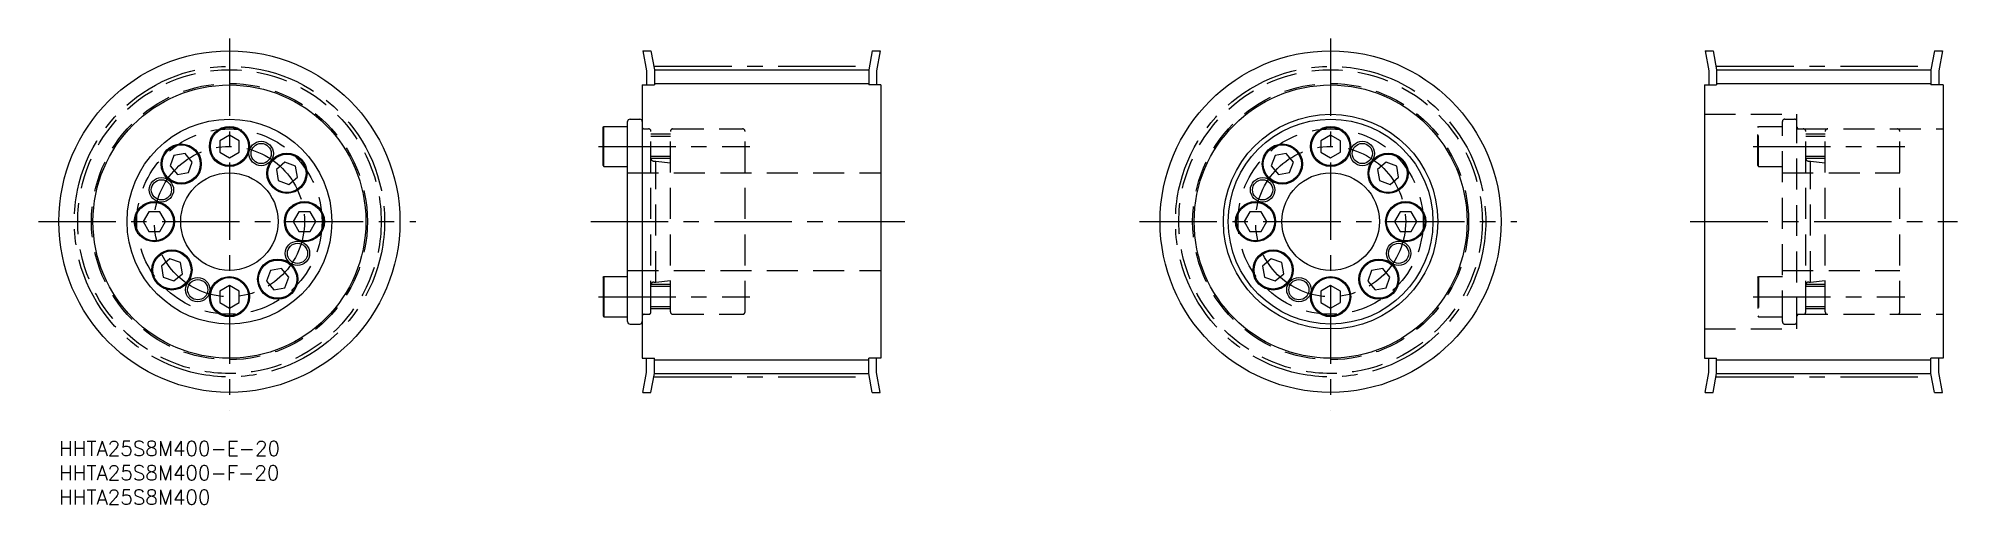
# Model space of a CAD drawing. Extents: x -4 to 390, y -13 to 83.
import ezdxf

# ---------------------------------------------------------------- set-up
doc = ezdxf.new("R2010")
doc.units = 0
doc.header["$LTSCALE"] = 0.5
doc.linetypes.add('CENTER', pattern=[50.8, 31.75, -6.35, 6.35, -6.35])
doc.linetypes.add('DASHED', pattern=[19.05, 12.7, -6.35])
for name, color, linetype in [('MSM_CENTER', 1, 'CENTER'), ('MSM_CONTINUOUS', 7, 'CONTINUOUS'), ('MSM_DASHED', 4, 'DASHED'), ('MSM_NARROW', 5, 'CONTINUOUS'), ('MSM_PART_NUMBER', 7, 'CONTINUOUS')]:
    doc.layers.add(name, color=color, linetype=linetype)
doc.styles.get("Standard").update_dxf_attribs({"font": 'txt.shx', "height": 3, "bigfont": 'bigfont.shx'})

# ---------------------------------------------------------------- blocks, each defined once
blk = doc.blocks.new('*U2')
at = {"layer": 'MSM_PART_NUMBER'}
blk.add_text('HHTA25S8M400-E-20', height=3, dxfattribs=at).set_placement((0, -3))
blk = doc.blocks.new('*U3')
at = {"layer": 'MSM_PART_NUMBER'}
blk.add_text('HHTA25S8M400-F-20', height=3, dxfattribs=at).set_placement((0, -8))
blk = doc.blocks.new('*U4')
at = {"layer": 'MSM_PART_NUMBER'}
blk.add_text('HHTA25S8M400', height=3, dxfattribs=at).set_placement((0, -13))

msp = doc.modelspace()

# ---------------------------------------------------------------- linework, layer by layer
at = {"layer": 'MSM_CENTER'}
for p, q in [((35, 82.54), (35, 6.32)), ((260.97, 82.54), (260.97, 6.32)), ((122.2, 76.83), (166.2, 76.83)), ((340.17, 76.83), (384.17, 76.83)), ((110.7, 60.4), (141.8, 60.4)), ((347.67, 60.4), (378.77, 60.4)), ((-4.21, 45), (73.23, 45)), ((109.13, 45), (173.59, 45)), ((221.76, 45), (299.2, 45)), ((334.78, 45), (389.63, 45)), ((110.7, 29.6), (141.8, 29.6)), ((347.67, 29.6), (378.77, 29.6)), ((122.2, 13.17), (166.2, 13.17)), ((340.17, 13.17), (384.17, 13.17))]:
    msp.add_line(p, q, dxfattribs=at)
for centre, radius in [((35, 45), 31.83), ((260.97, 45), 31.83), ((35, 45), 15.4), ((260.97, 45), 15.4)]:
    msp.add_circle(centre, radius, dxfattribs=at)
at = {"layer": 'MSM_CONTINUOUS'}
for p, q in [((119.85, 80), (120.6, 75.93)), ((119.85, 80), (121.5, 80)), ((121.5, 80), (122.2, 76.14)), ((166.9, 80), (166.2, 76.14)), ((166.9, 80), (168.56, 80)), ((168.56, 80), (167.8, 75.93)), ((337.82, 80), (338.57, 75.93)), ((337.82, 80), (339.47, 80)), ((339.47, 80), (340.17, 76.14)), ((384.87, 80), (384.17, 76.14)), ((384.87, 80), (386.52, 80)), ((386.52, 80), (385.77, 75.93)), ((120.6, 75.93), (120.6, 73)), ((122.2, 76.14), (122.2, 73)), ((122.2, 76.14), (166.2, 76.14)), ((166.2, 76.14), (166.2, 73)), ((167.8, 75.93), (167.8, 73)), ((338.57, 75.93), (338.57, 73)), ((340.17, 76.14), (340.17, 73)), ((340.17, 76.14), (384.17, 76.14)), ((384.17, 76.14), (384.17, 73)), ((385.77, 75.93), (385.77, 73)), ((119.7, 73), (119.7, 17)), ((119.7, 73), (122.2, 73)), ((168.7, 73), (166.2, 73)), ((168.7, 73), (168.7, 17)), ((337.67, 73), (337.67, 17)), ((337.67, 73), (340.17, 73)), ((386.67, 73), (384.17, 73)), ((386.67, 73), (386.67, 17)), ((111.7, 64.32), (111.82, 64.52)), ((111.7, 56.48), (111.7, 64.32)), ((111.82, 64.52), (116.7, 64.52)), ((111.82, 56.27), (111.82, 64.52)), ((116.7, 24.5), (116.7, 65.5)), ((117.2, 66), (119.2, 66)), ((35, 62.71), (33, 61.55)), ((33, 61.55), (33, 59.25)), ((33, 59.25), (35, 58.09)), ((37, 61.55), (35, 62.71)), ((35, 58.09), (37, 59.25)), ((36, 62.13), (36, 62.13)), ((36.5, 61.84), (36.5, 61.84)), ((37, 59.25), (37, 61.55)), ((260.97, 62.71), (258.97, 61.55)), ((258.97, 61.55), (258.97, 59.25)), ((258.97, 59.25), (260.97, 58.09)), ((262.97, 61.55), (260.97, 62.71)), ((260.97, 58.09), (262.97, 59.25)), ((261.97, 62.13), (261.97, 62.13)), ((262.47, 61.84), (262.47, 61.84)), ((262.97, 59.25), (262.97, 61.55)), ((23.62, 58.57), (22.83, 56.4)), ((22.83, 56.4), (24.31, 54.63)), ((25.89, 58.97), (23.62, 58.57)), ((27.38, 57.2), (25.89, 58.97)), ((26.59, 55.03), (27.38, 57.2)), ((46.4, 57.17), (44.63, 55.69)), ((44.63, 55.69), (45.03, 53.41)), ((48.57, 56.38), (46.4, 57.17)), ((48.97, 54.11), (48.57, 56.38)), ((111.7, 56.48), (111.82, 56.27)), ((111.82, 56.27), (116.7, 56.27)), ((249.58, 58.57), (248.79, 56.4)), ((248.79, 56.4), (250.28, 54.63)), ((251.86, 58.97), (249.58, 58.57)), ((253.34, 57.2), (251.86, 58.97)), ((252.55, 55.03), (253.34, 57.2)), ((272.36, 57.17), (270.59, 55.69)), ((270.59, 55.69), (270.99, 53.41)), ((274.53, 56.38), (272.36, 57.17)), ((274.93, 54.11), (274.53, 56.38)), ((24.31, 54.63), (26.59, 55.03)), ((45.03, 53.41), (47.2, 52.62)), ((47.2, 52.62), (48.97, 54.11)), ((250.28, 54.63), (252.55, 55.03)), ((270.99, 53.41), (273.16, 52.62)), ((273.16, 52.62), (274.93, 54.11)), ((18.45, 47), (17.29, 45)), ((17.29, 45), (18.45, 43)), ((20.75, 47), (18.45, 47)), ((21.91, 45), (20.75, 47)), ((20.75, 43), (21.91, 45)), ((49.25, 47), (48.09, 45)), ((48.09, 45), (49.25, 43)), ((51.55, 47), (49.25, 47)), ((52.71, 45), (51.55, 47)), ((51.55, 43), (52.71, 45)), ((244.41, 47), (243.26, 45)), ((243.26, 45), (244.41, 43)), ((246.72, 47), (244.41, 47)), ((247.88, 45), (246.72, 47)), ((246.72, 43), (247.88, 45)), ((275.21, 47), (274.06, 45)), ((274.06, 45), (275.21, 43)), ((277.52, 47), (275.21, 47)), ((278.68, 45), (277.52, 47)), ((277.52, 43), (278.68, 45)), ((18.45, 43), (20.75, 43)), ((49.25, 43), (51.55, 43)), ((244.41, 43), (246.72, 43)), ((275.21, 43), (277.52, 43)), ((22.8, 37.38), (21.03, 35.89)), ((21.03, 35.89), (21.43, 33.62)), ((24.97, 36.59), (22.8, 37.38)), ((25.37, 34.31), (24.97, 36.59)), ((248.77, 37.38), (247, 35.89)), ((247, 35.89), (247.4, 33.62)), ((250.94, 36.59), (248.77, 37.38)), ((251.34, 34.31), (250.94, 36.59)), ((21.43, 33.62), (23.6, 32.83)), ((23.6, 32.83), (25.37, 34.31)), ((35, 31.91), (33, 30.75)), ((37, 30.75), (35, 31.91)), ((43.41, 34.97), (42.62, 32.8)), ((42.62, 32.8), (44.11, 31.03)), ((45.69, 35.37), (43.41, 34.97)), ((47.17, 33.6), (45.69, 35.37)), ((46.38, 31.43), (47.17, 33.6)), ((111.7, 33.52), (111.82, 33.72)), ((111.7, 33.52), (111.7, 25.68)), ((111.82, 33.72), (116.7, 33.72)), ((111.82, 33.72), (111.82, 25.47)), ((247.4, 33.62), (249.57, 32.83)), ((249.57, 32.83), (251.34, 34.31)), ((260.97, 31.91), (258.97, 30.75)), ((262.97, 30.75), (260.97, 31.91)), ((269.38, 34.97), (268.59, 32.8)), ((268.59, 32.8), (270.08, 31.03)), ((271.66, 35.37), (269.38, 34.97)), ((273.14, 33.6), (271.66, 35.37)), ((272.35, 31.43), (273.14, 33.6)), ((33, 30.75), (33, 28.45)), ((33, 28.45), (35, 27.29)), ((35, 27.29), (37, 28.45)), ((37, 28.45), (37, 30.75)), ((44.11, 31.03), (46.38, 31.43)), ((258.97, 30.75), (258.97, 28.45)), ((258.97, 28.45), (260.97, 27.29)), ((260.97, 27.29), (262.97, 28.45)), ((262.97, 28.45), (262.97, 30.75)), ((270.08, 31.03), (272.35, 31.43)), ((111.7, 25.68), (111.82, 25.47)), ((111.82, 25.47), (116.7, 25.47)), ((117.2, 24), (119.2, 24)), ((119.7, 17), (122.2, 17)), ((120.6, 14.07), (120.6, 17)), ((122.2, 13.85), (122.2, 17)), ((168.7, 17), (166.2, 17)), ((166.2, 13.85), (166.2, 17)), ((167.8, 14.07), (167.8, 17)), ((337.67, 17), (340.17, 17)), ((338.57, 14.07), (338.57, 17)), ((340.17, 13.85), (340.17, 17)), ((386.67, 17), (384.17, 17)), ((384.17, 13.85), (384.17, 17)), ((385.77, 14.07), (385.77, 17)), ((119.85, 10), (120.6, 14.07)), ((121.5, 10), (122.2, 13.85)), ((122.2, 13.85), (166.2, 13.85)), ((166.9, 10), (166.2, 13.85)), ((168.56, 10), (167.8, 14.07)), ((337.82, 10), (338.57, 14.07)), ((339.47, 10), (340.17, 13.85)), ((340.17, 13.85), (384.17, 13.85)), ((384.87, 10), (384.17, 13.85)), ((386.52, 10), (385.77, 14.07)), ((119.85, 10), (121.5, 10)), ((166.9, 10), (168.56, 10)), ((337.82, 10), (339.47, 10)), ((384.87, 10), (386.52, 10))]:
    msp.add_line(p, q, dxfattribs=at)
for centre, radius in [((35, 45), 35), ((260.97, 45), 35), ((35, 45), 28), ((260.97, 45), 28), ((260.97, 45), 22), ((35, 45), 21), ((35, 60.4), 4.12), ((35, 60.4), 3.92), ((260.97, 45), 21), ((260.97, 60.4), 4.12), ((260.97, 60.4), 3.92), ((25.1, 56.8), 4.12), ((25.1, 56.8), 3.92), ((41.51, 58.96), 2.07), ((251.07, 56.8), 4.12), ((251.07, 56.8), 3.92), ((267.48, 58.96), 2.07), ((46.8, 54.9), 4.12), ((46.8, 54.9), 3.92), ((272.76, 54.9), 4.12), ((272.76, 54.9), 3.92), ((21.04, 51.51), 2.07), ((35, 45), 10), ((247.01, 51.51), 2.07), ((260.97, 45), 10), ((19.6, 45), 4.12), ((19.6, 45), 3.92), ((50.4, 45), 4.12), ((50.4, 45), 3.92), ((245.57, 45), 4.12), ((245.57, 45), 3.92), ((276.37, 45), 4.12), ((276.37, 45), 3.92), ((48.96, 38.49), 2.07), ((274.92, 38.49), 2.07), ((23.2, 35.1), 4.12), ((23.2, 35.1), 3.92), ((44.9, 33.2), 4.12), ((44.9, 33.2), 3.92), ((249.17, 35.1), 4.12), ((249.17, 35.1), 3.92), ((270.87, 33.2), 4.12), ((270.87, 33.2), 3.92), ((28.49, 31.04), 2.07), ((35, 29.6), 4.12), ((35, 29.6), 3.92), ((254.46, 31.04), 2.07), ((260.97, 29.6), 4.12), ((260.97, 29.6), 3.92)]:
    msp.add_circle(centre, radius, dxfattribs=at)
for centre, start, end in [((117.2, 65.5), 90, 180), ((119.2, 65.5), 0, 90), ((117.2, 24.5), 180, 270), ((119.2, 24.5), 270, 0)]:
    msp.add_arc(centre, 0.5, start, end, dxfattribs=at)
at = {"layer": 'MSM_DASHED'}
for p, q in [((337.67, 67), (356.67, 67)), ((356.67, 23), (356.67, 67)), ((120.11, 64), (121, 64)), ((121.5, 26.5), (121.5, 63.5)), ((125.5, 26.5), (125.5, 63.5)), ((126, 64), (140.3, 64)), ((140.8, 26.5), (140.8, 63.5)), ((348.67, 64.32), (348.79, 64.52)), ((348.67, 56.48), (348.67, 64.32)), ((348.79, 64.52), (353.67, 64.52)), ((348.79, 56.27), (348.79, 64.52)), ((353.67, 24.5), (353.67, 65.5)), ((354.17, 66), (356.17, 66)), ((356.67, 64), (386.67, 64)), ((357.08, 64), (357.97, 64)), ((358.47, 26.5), (358.47, 63.5)), ((362.47, 26.5), (362.47, 63.5)), ((377.77, 26.5), (377.77, 63.5)), ((125.5, 62.9), (121.5, 62.9)), ((125.5, 62.47), (121.5, 62.47)), ((362.47, 62.9), (358.47, 62.9)), ((362.47, 62.47), (358.47, 62.47)), ((125.5, 58.33), (121.5, 58.33)), ((125.5, 57.9), (121.5, 57.9)), ((122.1, 57.4), (122.5, 57.4)), ((122.5, 32.6), (122.5, 57.4)), ((122.5, 57.4), (125.5, 57.07)), ((348.67, 56.48), (348.79, 56.27)), ((348.79, 56.27), (353.67, 56.27)), ((362.47, 58.33), (358.47, 58.33)), ((362.47, 57.9), (358.47, 57.9)), ((359.07, 57.4), (359.47, 57.4)), ((359.47, 32.6), (359.47, 57.4)), ((359.47, 57.4), (362.47, 57.07)), ((116.7, 55), (168.7, 55)), ((353.67, 55), (377.77, 55)), ((116.7, 35), (168.7, 35)), ((125.5, 32.1), (121.5, 32.1)), ((125.5, 31.67), (121.5, 31.67)), ((122.1, 32.6), (122.5, 32.6)), ((122.5, 32.6), (125.5, 32.93)), ((348.67, 33.52), (348.79, 33.72)), ((348.67, 33.52), (348.67, 25.68)), ((348.79, 33.72), (353.67, 33.72)), ((348.79, 33.72), (348.79, 25.47)), ((353.67, 35), (377.77, 35)), ((362.47, 32.1), (358.47, 32.1)), ((362.47, 31.67), (358.47, 31.67)), ((359.07, 32.6), (359.47, 32.6)), ((359.47, 32.6), (362.47, 32.93)), ((120.11, 26), (121, 26)), ((125.5, 27.53), (121.5, 27.53)), ((125.5, 27.1), (121.5, 27.1)), ((126, 26), (140.3, 26)), ((348.67, 25.68), (348.79, 25.47)), ((348.79, 25.47), (353.67, 25.47)), ((354.17, 24), (356.17, 24)), ((356.67, 26), (386.67, 26)), ((357.08, 26), (357.97, 26)), ((362.47, 27.53), (358.47, 27.53)), ((362.47, 27.1), (358.47, 27.1)), ((337.67, 23), (356.67, 23))]:
    msp.add_line(p, q, dxfattribs=at)
for centre, radius in [((35, 45), 31.14), ((260.97, 45), 31.14), ((35, 45), 28.31), ((260.97, 45), 28.31), ((35, 45), 19), ((260.97, 45), 19)]:
    msp.add_circle(centre, radius, dxfattribs=at)
for centre, radius, start, end in [((120.11, 64.41), 0.41, 180, 270), ((121, 63.5), 0.5, 0, 90), ((126, 63.5), 0.5, 90, 180), ((140.3, 63.5), 0.5, 0, 90), ((354.17, 65.5), 0.5, 90, 180), ((356.17, 65.5), 0.5, 0, 90), ((357.08, 64.41), 0.41, 180, 270), ((357.97, 63.5), 0.5, 0, 90), ((362.97, 63.5), 0.5, 90, 180), ((377.27, 63.5), 0.5, 0, 90), ((122.1, 58), 0.6, 180.0007, 270), ((359.07, 58), 0.6, 180.0007, 270), ((122.1, 32), 0.6, 90, 179.9993), ((359.07, 32), 0.6, 90, 179.9993), ((120.11, 25.59), 0.41, 90, 180), ((121, 26.5), 0.5, 270, 0), ((126, 26.5), 0.5, 180, 270), ((140.3, 26.5), 0.5, 270, 0), ((354.17, 24.5), 0.5, 180, 270), ((356.17, 24.5), 0.5, 270, 0), ((357.08, 25.59), 0.41, 90, 180), ((357.97, 26.5), 0.5, 270, 0), ((362.97, 26.5), 0.5, 180, 270), ((377.27, 26.5), 0.5, 270, 0)]:
    msp.add_arc(centre, radius, start, end, dxfattribs=at)
at = {"layer": 'MSM_NARROW'}
for p, q in [((122.2, 73.31), (166.2, 73.31)), ((340.17, 73.31), (384.17, 73.31)), ((122.2, 16.68), (166.2, 16.68)), ((340.17, 16.68), (384.17, 16.68))]:
    msp.add_line(p, q, dxfattribs=at)
for centre in [(41.51, 58.96), (267.48, 58.96), (21.04, 51.51), (247.01, 51.51), (48.96, 38.49), (274.92, 38.49), (28.49, 31.04), (254.46, 31.04)]:
    msp.add_circle(centre, 2.5, dxfattribs=at)

# ---------------------------------------------------------------- block references
at = {"layer": 'MSM_CONTINUOUS'}
for name in ['*U2', '*U3', '*U4']:
    msp.add_blockref(name, (0, 0), dxfattribs=at)

doc.saveas('drawing.dxf')
